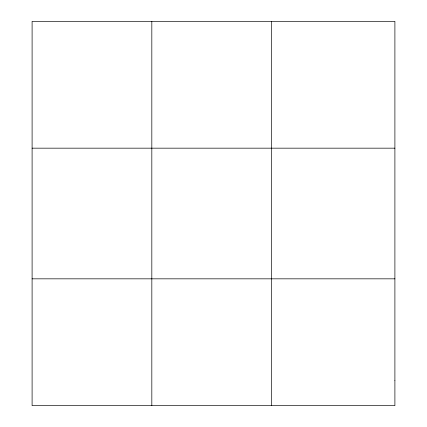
<?xml version="1.0" encoding="UTF-8"?>
<svg xmlns="http://www.w3.org/2000/svg" width="427" height="427" viewBox="0 0 427 427"><rect width="100%" height="100%" fill="white"/><g stroke="black" fill="none" stroke-linecap="round" stroke-linejoin="round"><path stroke-width="0.64" d="M151.825 21.35L151.825 405.65M271.551 21.35L271.551 405.65M32.1 148.169L394.9 148.169M32.1 278.831L394.9 278.831M394.9 380.286L394.9 405.65L32.1 405.65L32.1 21.35L394.9 21.35L394.9 380.286"/></g></svg>
